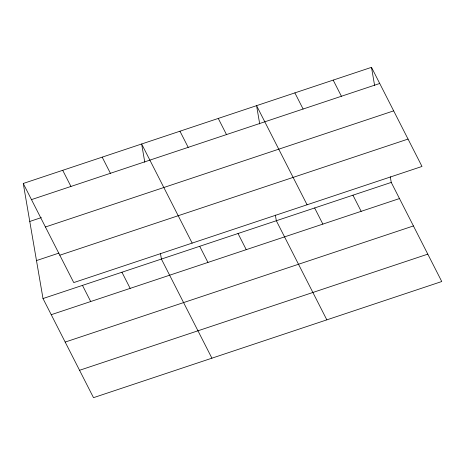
<?xml version="1.0" encoding="UTF-8"?>
<svg xmlns="http://www.w3.org/2000/svg" width="465" height="465" viewBox="0 0 465 465"><rect width="100%" height="100%" fill="white"/><g stroke="black" fill="none" stroke-linecap="round" stroke-linejoin="round"><path stroke-width="0.7" d="M23.25 183.472L371.494 67.332L421.993 166.453L73.749 282.586L23.25 183.472L43.007 298.547L93.506 397.668L441.75 281.528L391.251 182.414L390.28 176.787M31.475 199.613L379.719 83.479M29.772 221.45L41.339 217.591M45.425 226.996L393.669 110.856M36.485 260.574L58.939 253.088M59.799 255.209L408.043 139.07M43.007 298.547L391.251 182.414M51.231 314.695L399.476 198.555M65.181 342.071L413.426 225.938M79.556 370.285L427.8 254.146M333.184 80.108L341.409 96.255M352.941 195.19L361.166 211.331M294.88 92.884L303.104 109.025M314.636 207.96L322.861 224.107M307.074 204.774L256.575 105.66L259.714 123.946M326.831 319.85L276.326 220.736L275.361 215.109M218.265 118.436L226.49 134.577M238.022 233.511L246.247 249.653M179.961 131.211L188.186 147.353M199.712 246.287L207.942 262.429M192.155 243.102L141.651 143.987L144.789 162.268M211.912 358.178L161.407 259.063L160.442 253.437M102.184 157.147L110.408 173.288M121.94 272.223L130.165 288.37M62.717 170.312L70.942 186.453M82.474 285.388L90.698 301.529M371.494 67.332L374.633 85.618"/></g></svg>
